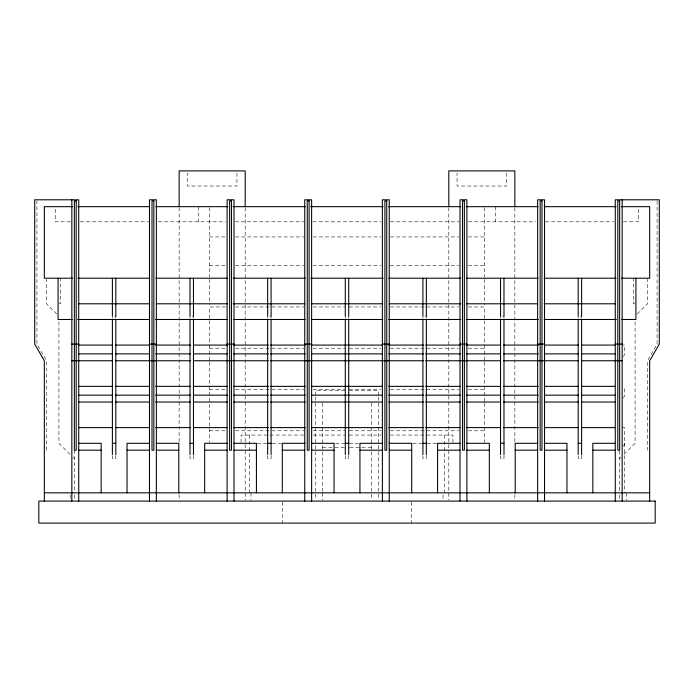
<?xml version="1.0" encoding="UTF-8"?>
<svg xmlns="http://www.w3.org/2000/svg" width="694" height="694" viewBox="0 0 694 694"><rect width="100%" height="100%" fill="white"/><g stroke="black" fill="none" stroke-linecap="round" stroke-linejoin="round"><path stroke-width="0.52" stroke-dasharray="3.47 2.6" d="M623.568 356.829L624.635 353.879L624.635 345.074L622.154 345.074M623.568 398.096L624.635 395.155L624.635 386.35M623.568 446.251L624.635 443.301M637.274 314L647.467 303.798L647.467 279.274M619.681 458.717L621.147 457.242M624.08 454.31L635.088 443.301L635.088 320.489M70.519 221.802L55.338 221.802L55.338 207.749M80.278 221.802L148.585 221.802M158.336 221.802L225.567 221.802M235.153 221.802L303.634 221.802M312.959 221.802L381.041 221.802M390.366 221.802L458.847 221.802M468.433 221.802L535.664 221.802M545.415 221.802L613.722 221.802M623.481 221.802L638.662 221.802L638.662 207.749M209.423 236.94L225.671 236.94M235.422 236.94L303.668 236.94M313.063 236.94L380.937 236.94M390.332 236.94L458.578 236.94M468.329 236.94L484.577 236.94M209.423 265.681L225.671 265.681M235.422 265.681L303.668 265.681M313.063 265.681L380.937 265.681M390.332 265.681L458.578 265.681M468.329 265.681L484.577 265.681M58.912 303.798L60.56 303.798L60.56 278.207M635.088 303.798L633.44 303.798L633.44 278.207M225.671 306.956L209.423 306.956L209.423 319.483M235.422 306.956L303.668 306.956M313.063 306.956L344.831 306.956M349.169 306.956L380.937 306.956M390.332 306.956L458.578 306.956M468.329 306.956L484.577 306.956L484.577 319.483M209.423 348.223L225.671 348.223M235.422 348.223L303.668 348.223M313.063 348.223L344.831 348.223M349.169 348.223L380.937 348.223M390.332 348.223L458.578 348.223M468.329 348.223L484.577 348.223M209.423 389.499L225.671 389.499M235.422 389.499L303.668 389.499M313.063 389.499L344.831 389.499M349.169 389.499L380.937 389.499M390.332 389.499L458.578 389.499M468.329 389.499L484.577 389.499M344.849 390.47L315.753 390.47L315.753 395.858M349.151 390.47L378.247 390.47L378.247 395.858M622.154 427.617L624.635 427.617L624.635 492.835M209.423 430.774L225.671 430.774M235.422 430.774L303.668 430.774M313.063 430.774L344.831 430.774M349.169 430.774L380.937 430.774M390.332 430.774L458.578 430.774M468.329 430.774L484.577 430.774M303.764 435.051L241.07 435.051L241.07 442.269M313.003 435.051L344.84 435.051M349.16 435.051L380.997 435.051M390.236 435.051L452.93 435.051L452.93 442.269M257.283 443.301L266.834 443.301M272.256 443.301L281.061 443.301M335.627 443.301L344.84 443.301M349.16 443.301L358.373 443.301M412.939 443.301L421.744 443.301M427.166 443.301L436.717 443.301M322.632 447.43L344.293 447.43M349.707 447.43L371.368 447.43M56.726 314L46.533 303.798L46.533 279.274M69.921 454.31L58.912 443.301L58.912 320.489M72.853 457.242L74.319 458.717M657.097 200.896L657.097 344.077L647.467 360.759L647.467 450.18M626.283 492.835L626.283 500.053M619.681 450.658L619.681 492.835M619.681 494.891L619.681 500.053M581.615 318.338L581.615 316.186L578.18 316.186L578.18 318.338M581.615 455.472L581.615 458.717L578.18 458.717L578.18 455.472M514.844 207.706L514.844 442.625M514.844 494.588L514.844 500.001M506.585 173.066L506.585 186.035L457.06 186.035L457.06 173.066M503.983 318.338L503.983 316.186L500.548 316.186L500.548 318.338M503.983 455.472L503.983 458.717L500.548 458.717L500.548 455.472M495.585 206.673L495.585 221.802M484.577 207.749L484.577 277.166M484.577 279.274L484.577 304.822M484.577 320.55L484.577 360.759M484.577 361.826L484.577 402.034M484.577 403.093L484.577 442.26M448.81 207.706L448.81 500.001M444.681 435.051L444.681 492.835M443.032 494.891L443.032 500.053M426.35 318.338L426.35 316.186L422.915 316.186L422.915 318.338M426.35 455.472L426.35 458.717L422.915 458.717L422.915 455.472M411.264 502.135L411.264 523.103M378.247 396.942L378.247 444.351M378.247 445.427L378.247 500.053M371.368 403.093L371.368 500.053M348.718 316.186L348.718 318.338M348.718 455.472L348.718 458.717L345.282 458.717L345.282 455.472M345.282 316.186L345.282 318.338M322.632 403.093L322.632 491.751M322.632 492.835L322.632 500.053M315.753 396.942L315.753 444.351M315.753 445.427L315.753 500.053M282.736 502.135L282.736 523.103M271.085 318.338L271.085 316.186L267.65 316.186L267.65 318.338M271.085 455.472L271.085 458.717L267.65 458.717L267.65 455.472M250.968 492.835L250.968 500.053M249.32 435.051L249.32 492.835M245.19 207.706L245.19 500.001M236.94 173.066L236.94 186.035L187.415 186.035L187.415 173.066M209.423 207.749L209.423 277.166M209.423 279.274L209.423 304.822M209.423 320.55L209.423 360.759M209.423 361.826L209.423 442.26M198.415 206.673L198.415 221.802M193.453 318.338L193.453 316.186L190.017 316.186L190.017 318.338M193.453 455.472L193.453 458.717L190.017 458.717L190.017 455.472M179.156 207.706L179.156 442.625M179.156 494.588L179.156 500.001M115.82 318.338L115.82 316.186L112.385 316.186L112.385 318.338M115.82 455.472L115.82 458.717L112.385 458.717L112.385 455.472M74.319 450.18L74.319 492.835M74.319 494.891L74.319 500.053M70.198 494.891L70.198 500.053M46.533 450.18L46.533 360.759L36.903 344.077L36.903 200.896"/><path stroke-width="1.04" d="M72.688 206.673L44.329 206.673L44.329 278.207L72.488 278.207M77.901 206.673L149.67 206.673M155.872 206.673L227.736 206.673M233.158 206.673L305.395 206.673M310.721 206.673L383.279 206.673M388.605 206.673L460.842 206.673M466.264 206.673L538.128 206.673M544.33 206.673L616.099 206.673M621.312 206.673L649.671 206.673L649.671 278.207L621.512 278.207M77.901 278.207L149.843 278.207M155.872 278.207L227.337 278.207M233.253 278.207L305.308 278.207M310.721 278.207L383.279 278.207M388.692 278.207L460.747 278.207M466.663 278.207L538.128 278.207M544.157 278.207L616.099 278.207M78.344 303.798L149.843 303.798M156.341 303.798L227.112 303.798M233.253 303.798L304.753 303.798M311.25 303.798L382.75 303.798M389.247 303.798L460.747 303.798M466.889 303.798L537.659 303.798M544.157 303.798L615.656 303.798M72.185 319.483L58.088 319.483L58.088 278.207M77.572 319.483L149.479 319.483M155.525 319.483L227.207 319.483M233.479 319.483L305.265 319.483M311.424 319.483L382.88 319.483M388.735 319.483L460.833 319.483M466.247 319.483L538.344 319.483M544.2 319.483L616.402 319.483M621.815 319.483L635.912 319.483L635.912 278.207M71.846 344.077L78.726 344.077M149.479 344.077L156.358 344.077M227.112 344.077L233.991 344.077M304.744 344.077L311.623 344.077M382.377 344.077L389.256 344.077M460.009 344.077L466.889 344.077M537.642 344.077L544.521 344.077M615.274 344.077L622.154 344.077M78.726 345.074L112.385 345.074M115.577 345.074L149.479 345.074M155.682 345.074L190.373 345.074M193.453 345.074L227.224 345.074M233.731 345.074L268.413 345.074M270.582 345.074L305.265 345.074M311.623 345.074L382.377 345.074M388.735 345.074L423.418 345.074M425.587 345.074L460.269 345.074M466.776 345.074L500.548 345.074M503.627 345.074L538.318 345.074M544.521 345.074L578.423 345.074M581.615 345.074L615.274 345.074M78.726 353.879L112.324 353.879M115.577 353.879L149.184 353.879M155.682 353.879L190.373 353.879M193.626 353.879L227.224 353.879M233.731 353.879L268.413 353.879M270.582 353.879L305.265 353.879M311.771 353.879L382.229 353.879M388.735 353.879L423.418 353.879M425.587 353.879L460.269 353.879M466.776 353.879L500.374 353.879M503.627 353.879L538.318 353.879M544.816 353.879L578.423 353.879M581.676 353.879L615.274 353.879M71.846 360.759L112.385 360.759M115.577 360.759L190.373 360.759M193.453 360.759L268.413 360.759M270.582 360.759L423.418 360.759M425.587 360.759L500.548 360.759M503.627 360.759L578.423 360.759M581.615 360.759L622.154 360.759M78.726 386.35L112.385 386.35M115.577 386.35L149.479 386.35M155.682 386.35L190.373 386.35M193.453 386.35L227.224 386.35M233.731 386.35L268.413 386.35M270.582 386.35L305.265 386.35M311.623 386.35L382.377 386.35M388.735 386.35L423.418 386.35M425.587 386.35L460.269 386.35M466.776 386.35L500.548 386.35M503.627 386.35L538.318 386.35M544.521 386.35L578.423 386.35M581.615 386.35L615.274 386.35M78.726 395.155L112.324 395.155M115.577 395.155L149.184 395.155M155.682 395.155L190.373 395.155M193.626 395.155L227.224 395.155M233.731 395.155L268.413 395.155M270.582 395.155L305.265 395.155M311.771 395.155L382.229 395.155M388.735 395.155L423.418 395.155M425.587 395.155L460.269 395.155M466.776 395.155L500.374 395.155M503.627 395.155L538.318 395.155M544.816 395.155L578.423 395.155M581.676 395.155L615.274 395.155M78.726 402.034L112.385 402.034M115.577 402.034L149.479 402.034M155.682 402.034L190.373 402.034M193.453 402.034L227.224 402.034M233.731 402.034L268.413 402.034M270.582 402.034L305.265 402.034M311.623 402.034L382.377 402.034M388.735 402.034L423.418 402.034M425.587 402.034L460.269 402.034M466.776 402.034L500.548 402.034M503.627 402.034L538.318 402.034M544.521 402.034L578.423 402.034M581.615 402.034L615.274 402.034M78.726 427.617L112.385 427.617M115.577 427.617L149.479 427.617M155.682 427.617L190.373 427.617M193.453 427.617L227.224 427.617M233.731 427.617L268.413 427.617M270.582 427.617L305.265 427.617M311.623 427.617L382.377 427.617M388.735 427.617L423.418 427.617M425.587 427.617L460.269 427.617M466.776 427.617L500.548 427.617M503.627 427.617L538.318 427.617M544.521 427.617L578.423 427.617M581.615 427.617L615.274 427.617M78.726 443.301L101.159 443.301L101.159 492.835M112.385 443.301L115.82 443.301M149.687 443.301L127.037 443.301L127.037 492.835M156.15 443.301L178.792 443.301L178.792 492.835M190.017 443.301L193.453 443.301M227.32 443.301L204.669 443.301L204.669 492.835M233.783 443.301L256.424 443.301L256.424 492.835M267.65 443.301L271.085 443.301M304.952 443.301L282.302 443.301L282.302 492.835M311.415 443.301L334.057 443.301L334.057 492.835M345.282 443.301L348.718 443.301M382.585 443.301L359.943 443.301L359.943 492.835M389.048 443.301L411.698 443.301L411.698 492.835M422.915 443.301L426.35 443.301M460.217 443.301L437.576 443.301L437.576 492.835M466.68 443.301L489.331 443.301L489.331 492.835M500.548 443.301L503.983 443.301M537.85 443.301L515.208 443.301L515.208 492.835M544.313 443.301L566.963 443.301L566.963 492.835M578.18 443.301L581.615 443.301M615.274 443.301L592.841 443.301L592.841 492.835M78.726 450.18L101.159 450.18M127.037 450.18L149.479 450.18M156.358 450.18L178.792 450.18M204.669 450.18L227.112 450.18M233.991 450.18L256.424 450.18M282.302 450.18L304.744 450.18M311.623 450.18L334.057 450.18M359.943 450.18L382.377 450.18M389.256 450.18L411.698 450.18M437.576 450.18L460.009 450.18M466.889 450.18L489.331 450.18M515.208 450.18L537.642 450.18M544.521 450.18L566.963 450.18M592.841 450.18L615.274 450.18M44.329 492.835L649.671 492.835M649.671 501.085L649.671 360.759L659.3 344.077L659.3 199.794L615.274 199.794L615.274 501.085M622.154 199.794L622.154 501.085M581.615 278.207L581.615 316.186M581.615 319.413L581.615 454.605M578.18 278.207L578.18 316.186M578.18 319.413L578.18 454.605M544.521 501.085L544.521 199.794L537.642 199.794L537.642 501.085M514.844 206.63L514.844 170.898L448.81 170.898L448.81 206.63M503.983 278.207L503.983 316.186M503.983 319.413L503.983 454.605M500.548 278.207L500.548 316.186M500.548 319.413L500.548 454.605M466.889 501.085L466.889 199.794L460.009 199.794L460.009 501.085M426.35 278.207L426.35 316.186M426.35 319.413L426.35 454.605M422.915 278.207L422.915 316.186M422.915 319.413L422.915 454.605M389.256 501.085L389.256 199.794L382.377 199.794L382.377 501.085M348.718 278.207L348.718 316.186M348.718 319.413L348.718 454.605M345.282 278.207L345.282 316.186M345.282 319.413L345.282 454.605M311.623 501.085L311.623 199.794L304.744 199.794L304.744 501.085M271.085 278.207L271.085 316.186M271.085 319.413L271.085 454.605M267.65 278.207L267.65 316.186M267.65 319.413L267.65 454.605M245.19 206.63L245.19 170.898L179.156 170.898L179.156 206.63M233.991 501.085L233.991 199.794L227.112 199.794L227.112 501.085M193.453 278.207L193.453 316.186M193.453 319.413L193.453 454.605M190.017 278.207L190.017 316.186M190.017 319.413L190.017 454.605M156.358 501.085L156.358 199.794L149.479 199.794L149.479 501.085M115.82 278.207L115.82 316.186M115.82 319.413L115.82 454.605M112.385 278.207L112.385 316.186M112.385 319.413L112.385 454.605M78.726 501.085L78.726 199.794L34.7 199.794L34.7 344.077L44.329 360.759L44.329 501.085M71.846 199.794L71.846 501.085M76.201 200.896L74.362 200.896L74.362 450.18L76.201 450.18L76.201 200.896M153.834 200.896L152.003 200.896L152.003 450.18L153.834 450.18L153.834 200.896M231.466 200.896L229.636 200.896L229.636 450.18L231.466 450.18L231.466 200.896M309.099 200.896L307.269 200.896L307.269 450.18L309.099 450.18L309.099 200.896M386.732 200.896L384.901 200.896L384.901 450.18L386.732 450.18L386.732 200.896M464.364 200.896L462.534 200.896L462.534 450.18L464.364 450.18L464.364 200.896M541.997 200.896L540.166 200.896L540.166 450.18L541.997 450.18L541.997 200.896M619.638 200.896L617.799 200.896L617.799 450.18L619.638 450.18L619.638 200.896M655.171 501.085L38.829 501.085L38.829 523.103L655.171 523.103L655.171 501.085"/></g></svg>
